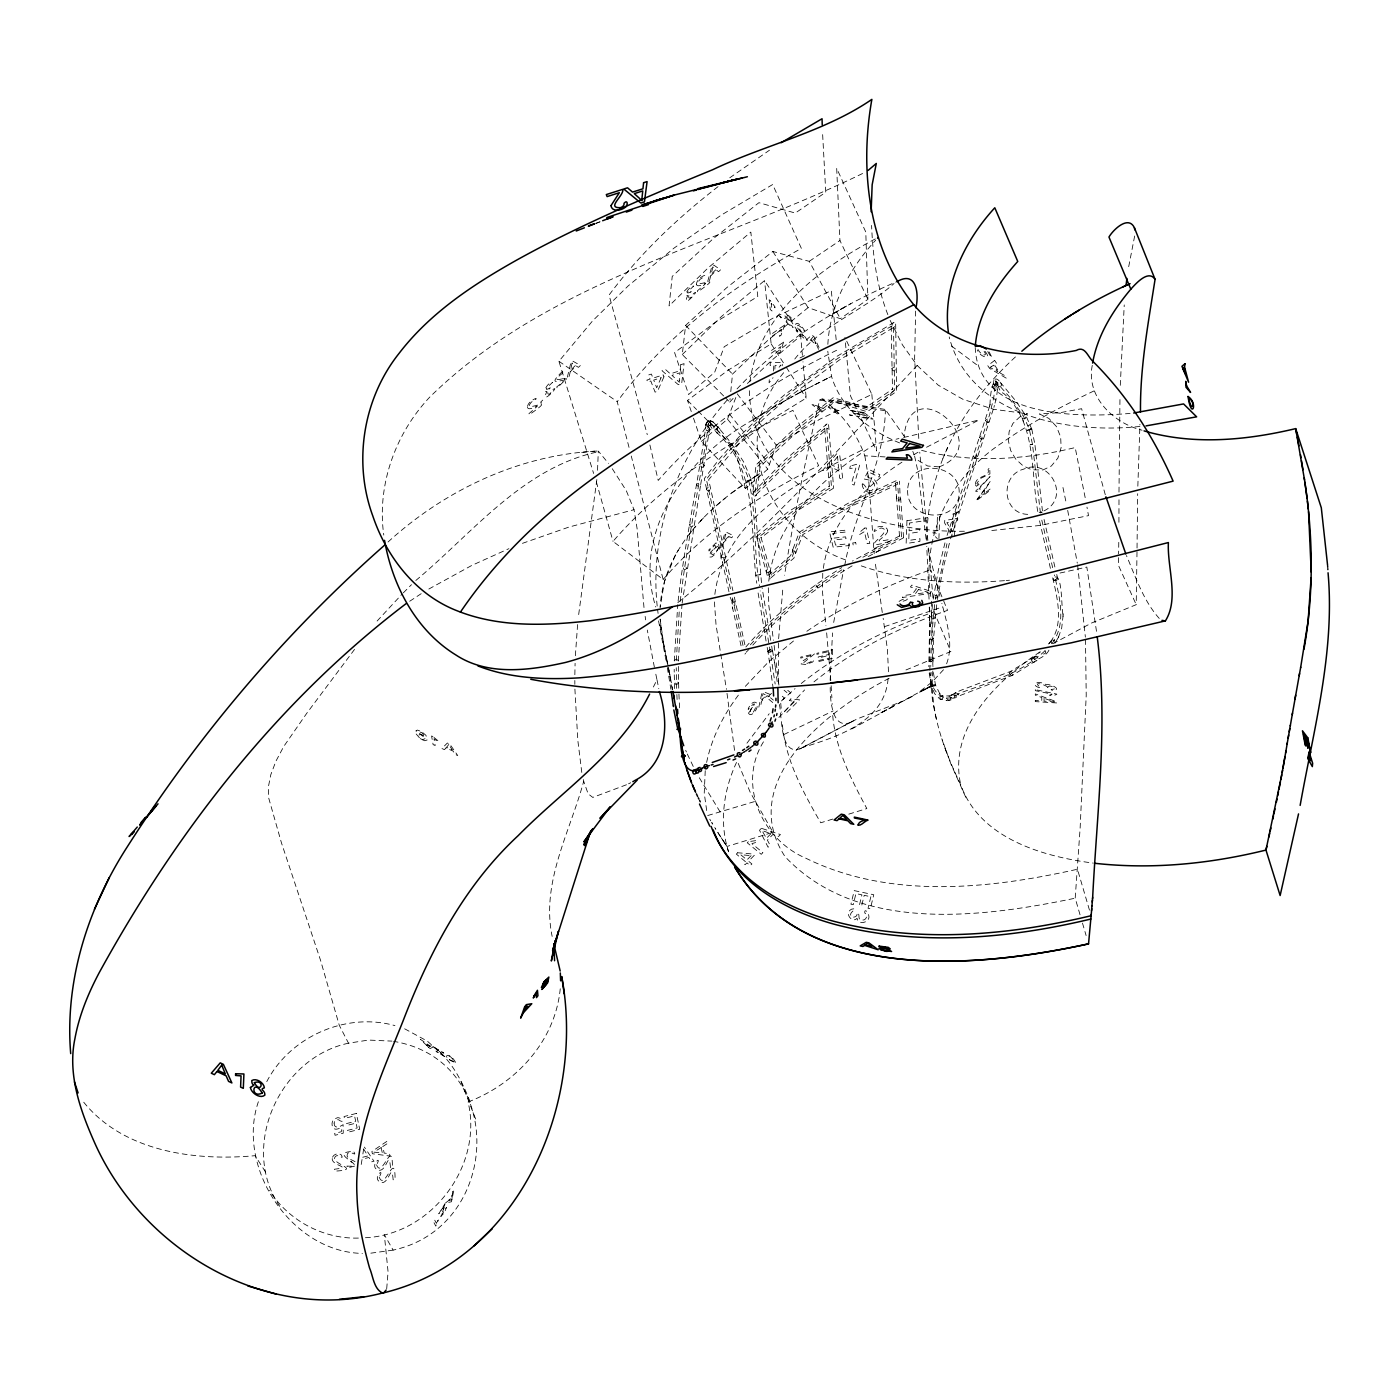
<?xml version="1.0" encoding="UTF-8"?>
<svg xmlns="http://www.w3.org/2000/svg" width="1399" height="1399" viewBox="0 0 1399 1399"><rect width="100%" height="100%" fill="white"/><g stroke="black" fill="none" stroke-linecap="round" stroke-linejoin="round"><path stroke-width="0.75" stroke-dasharray="5 3.75" d="M678.358 666.449L678.358 672.062M1118.99 499.775L1118.92 522.964M1118.99 492.081L1119.969 397.508M830.149 680.316L832.51 632.925M1058.501 637.227L1061.701 627.941L1063.048 615.962M1063.065 614.266C1061.141 610.856 1062.995 567.837 1052.975 578.609C1052.713 582.281 1059.026 580.672 1057.539 577.839M1063.048 616.347L1063.065 613.899M932.836 671.048C929.303 710.972 943.695 749.514 960.763 784.856C979.72 838.298 1042.447 856.52 1093.266 863.096M1137.002 551.836L1136.215 604.665L1091.43 623.08L1052.59 643.855M1137.037 548.023L1137.667 493.742M749.339 390.706C751.753 496.26 877.628 532.967 964.663 531.235M891.198 326.317L892.51 389.639L893.017 388.73L866.191 407.249L833.227 397.683L790.925 431.801L756.055 464.94L752.61 494.704M1118.78 542.34L1118.623 553.847M888.487 671.782L887.421 649.591L883.171 618.288M574.849 674.72L575.094 663.301M678.323 661.045L681.943 605.19M674.301 661.01L677.728 604.7M676.312 660.625L679.389 608.967M926.768 540.486C926.855 510.985 933.081 481.483 944.657 454.36M1118.553 557.659L1118.396 565.213L1136.215 604.665M895.675 324.061L896.637 391.353L867.205 411.761L834.626 401.723L793.688 435.072L760.042 466.671L757.174 491.976M975.225 347.512C977.918 418.651 1079.468 417.549 1130.095 413.439M1137.842 486.187L1139.94 424.352M778.474 643.015L778.526 684.863M1120.284 385.337L1124.236 304.947M714.417 601.937L716.043 624.951L726.448 689.357M768.313 587.772L768.803 605.47L773.472 640.287M938.904 538.563L939.761 515.759L937.452 516.109L936.788 533.893C930.073 528.56 933.623 535.467 937.347 538.632M954.52 536.062L955.097 521.39L957.633 521.005L957.72 518.452L955.185 518.837L955.395 513.398L953.104 513.748L952.894 519.186L944.727 520.428L944.622 522.981L952.649 536.359M773.262 688.99L767.929 651.392L770.709 649.503L772.405 651.549L768.418 652.301L772.475 651.427L771.461 644.607M778.631 638.713L782.985 586.793M575.374 655.729L577.665 623.552M597.53 470.291L598.317 451.09L608.478 463.384M827.858 344.329C829.904 305.139 849.368 268.573 875.704 240.173M1047.781 687.329C1048.778 685.125 1052.153 686.454 1053.797 687.259C1057.801 690.144 1047.379 688.693 1052.573 690.389C1063.188 689.847 1049.74 683.377 1046.295 684.741C1043.182 682.782 1038.705 681.593 1035.295 683.377C1032.969 687.224 1044.791 689.182 1039.405 686.612C1032.182 680.526 1047.519 685.51 1047.816 687.486M674.213 660.625L676.294 659.156L678.41 660.625M773.455 371.015L773.787 365.471L770.132 365.506L770.324 362.184L782.408 362.621L782.216 365.786M774.854 369.196L775.081 365.454L780.974 365.174L779.103 367.238M769.275 379.724L769.083 382.819L773.035 377.713M989.985 404.836C990.964 371.137 1003.188 374.058 994.304 405.85M904.663 436.855L885.322 409.487L885.375 410.781L819.674 400.062C805.772 457.735 793.845 516.476 784.559 575.251M767.981 651.689L769.782 649.591M992.8 386.649C998.064 398.785 997.942 376.139 992.608 389.114M915.628 311.103L914.631 358.057L918.863 440.388M1080.045 914.789L1075.201 898.193L1080.15 827.771L1086.219 695.251L1085.484 639.133M997.085 389.639L997.19 387.138M822.752 573.31L822.49 592.092L825.935 625.738M596.848 479.542L578.242 617.816M725.172 397.491L729.753 402.09L730.103 398.61M730.785 391.65L732.499 374.075L767.439 340.709L808.097 307.64L840.362 318.71L867.905 299.351L865.789 232.042L836.689 168.282L839.942 240.541L867.905 299.351M768.768 581.215C775.116 519.536 825.882 474.471 875.791 443.903L898.927 438.552M1031.745 429.336L1027.303 430.56L1031.78 429.143L1026.271 416.412L1016.181 401.443L998.921 380.65M888.085 678.777C884.64 722.216 836.847 736.871 802.082 747.678M1037.778 511.544C1030.556 470.763 1036.781 422.953 1003.87 393.591C996.98 390.933 999.411 382.784 994.969 380.685M723.633 395.952L682.275 354.542L685.597 325.39L726.553 287.827L772.86 251.488L809.252 261.333L840.362 318.71M680.229 601.325C687.014 541.675 700.269 482.795 708.576 423.512C712.091 420.714 709.555 428.881 710.64 423.705C710.622 421.571 707.422 420.767 706.408 422.69C698.118 482.76 684.671 542.34 677.92 602.759M749.916 381.752C758.992 314.006 819.534 268.241 875.966 238.564M682.135 603.249L700.584 485.156L698.853 483.162L696.3 484.316L697.996 486.467L700.567 485.313L710.15 425.471M1092.269 365.366C1085.956 396.686 1113.307 423.145 1142.074 430.21M560.247 988.761C555.211 1041.136 516.091 1083.683 468.07 1101.975C483.442 1166.224 431.172 1234.74 365.349 1237.73M714.854 594.365C724.63 517.578 801.435 480.189 863.725 449.219M705.236 770.709L704.239 793.111L706.985 812.767M932.521 604.385L929.356 638.171L928.779 666.589M934.619 604.578L931.454 638.294L930.842 666.186M936.718 604.77L933.535 638.416L932.941 666.519M1134.659 236.011L1128.276 268.853M833.682 622.45L843.597 569.865M823.346 568.344C829.52 522.439 864.652 486.135 902.11 462.09M933.238 599.087L938.414 569.988L944.972 542.864M935.336 599.297L946.948 543.721M937.435 599.506L942.611 570.565L950.061 540.574M455.584 1062.366C448.484 1049.355 439.601 1057.364 455.462 1062.523M999.271 381C992.556 373.358 991.734 390.461 997.592 383.256M929.198 673.076L931.489 686.209L935.476 685.038L931.472 686.052L934.567 693.589L939.813 699.045L946.091 700.462M361.222 1164.44L362.096 1159.194L368.899 1157.48L371.714 1161.782L374.005 1161.222L364.37 1147.093M997.539 383.483L997.872 382.224C989.775 385.757 1006.336 389.307 1000.075 382.487C997.784 385.04 990.247 386.019 994.619 380.773M762.577 696.003L762.962 693.572L766.32 695.32L761.843 699.832L762.542 696.195M706.635 762.438C711.794 737.133 724.122 713.752 739.721 693.362M761.721 693.712L758.8 707.264L760.794 705.253L761.581 701.249L767.089 695.688L769.275 696.667L771.129 694.796L763.609 691.806M756.562 536.551L788.354 511.719L829.397 486.135M705.516 425.436L705.743 424.439M989.6 406.392L990.072 404.451M950.551 538.79L994.024 407.004M993.92 407.406L994.392 405.448M989.705 405.99L946.983 535.712M844.681 565.668C853.897 513.188 884.116 464.503 885.375 410.869M857.097 914.264C857.272 917.552 850.295 918.706 850.557 914.159C851.606 910.801 858.741 907.811 851.606 909.158C843.649 913.18 852.446 923.655 857.027 918.304C857.36 922.92 864.022 923.847 866.75 920.752C872.959 917.499 863.97 905.818 864.792 913.005C868.604 914.771 866.156 920.734 862.256 920.07C856.608 920.594 860.84 912.882 857.22 913.704M258.378 1101.73C235.644 1167.763 291.657 1252.28 362.411 1253.399M708.978 420.662C699.657 427.727 715.239 425.016 710.15 425.593M746.069 652.319L748.832 649.573M949.921 533.141L989.478 415.118L993.675 398.068L995.773 381.507L1010.76 398.348L1023.526 416.377L1029.227 428.863L1032.479 444.357M386.701 1288.811L388.065 1271.813L384.323 1234.67L393.136 1250.111C501.402 1226.836 507.942 1060.477 393.609 1041.363M583.278 779.558L583.698 781.289C570.005 832.108 540.923 882.174 552.15 936.403M693.502 418.144L701.354 441.419L745.492 488.531L767.771 469.155L776.305 445.144L819.814 419.245L871.857 394.431L844.891 337.334M443.396 1207.652C445.791 1202.371 430.7 1226.94 445.022 1203.63M946.616 663.791C953.891 644.012 946.773 622.835 941.877 603.354M701.354 441.419L727.515 419.14L736.748 395.095M993.622 380.633L993.255 381.577M444.252 1207.092L440.807 1216.535L444.445 1212.653L446.473 1207.32L441.874 1214.664L443.885 1208.071M442.976 1208.771L445.092 1203.874M710.517 424.597L708.926 426.065M945.707 451.982C961.847 414.664 987.537 382.049 1017.615 354.961M942.821 458.645L947.525 447.732M436.96 1222.061L436.418 1223.373L434.582 1219.858L433.445 1221.624L435.806 1226.119L437.765 1220.33M437.852 1221.344L438.499 1219.945M736.521 762.438C723.58 789.998 719.051 822.385 728.512 851.729M833.507 488.216L795.279 511.964L760.969 537.758M903.509 537.793L865.229 558.149M753.257 492.413L784.717 460.184L826.984 423.932M756.509 494.319L792.201 459.029L827.841 428.286M899.574 535.904L852.463 561.051M763.452 741.837C736.958 784.524 761.948 839.662 805.964 858.269C889.886 899.54 989.32 889.03 1077.457 869.234L1090.521 913.704M1058.693 636.86L1054.706 643.592M653.385 686.996L656.988 679.792L655.257 671.503M675.28 555.403L664.455 581.477L660.118 607.428C663.388 549.475 708.838 506.333 754.761 476.762M768.278 575.286L790.627 555.63L792.848 549.405L792.184 553.007L795.559 553.444L802.729 534.645L849.84 506.98L896.829 484.579M771.006 577.77L793.88 558.149L795.804 552.203L794.002 550.734L792.026 551.538L799.371 532.127L847.934 503.36L898.141 479.805M935.406 685.335L933.675 686.332M929.583 686.996L933.325 684.828M266.772 1081.619C290.083 1036.624 346.06 1011.844 394.938 1025.624M1054.986 643.278C1056.647 640.06 1050.771 638.434 1050.177 642.158C1064.114 624.356 1057.452 598.3 1052.205 575.566M1051.174 640.794L1051.786 643.61M676.731 552.797L678.27 550.174M745.597 653.333L744.915 654.067M746.961 743.166L769.205 713.735M825.515 425.348L826.459 424.282M943.503 669.736L932.259 681.855L918.094 692.785L851.309 729.211M629.025 447.383L617.221 401.67C664.822 336.407 731.292 287.25 801.365 248.375L772.668 184.528L721.622 214.869L674.248 247.938L628.168 285.921L592.511 320.966L558.918 361.257L593.631 473.474M783.667 372.711C725.976 440.755 769.398 534.156 847.549 560.597M428.776 1047.449L430.07 1046.452L425.331 1043.706L428.741 1047.501M1052.048 643.418C1066.912 623.429 1059.41 596.988 1054.426 574.902M354.524 649.416L306.713 713.35L283.682 746.559L275.865 761.301L270.811 774.679L268.398 786.728L268.556 797.517L281.461 842.88L320.546 960.291L339.275 1025.31L348.508 1043.199L368.497 1040.069L391.947 1041.118M892.16 323.799L893.174 322.819M894.678 326.614L893.716 327.523M778.911 717.46L804.582 689.952M689.06 534.47L695.478 526.636M1049.093 643.47L1050.439 641.826L1047.029 645.673M745.335 686.349L768.733 661.675L794.195 640.41M727.148 400.079C676.364 457.735 647.422 536.429 658.09 613.427M663.161 579.501C705.306 530.169 760.951 494.284 818.642 465.675L792.901 410.344C726.029 442.976 662.024 484.736 613.024 541.378L663.161 579.501L631.264 456.039M377.1 621.034L402.038 594.138M745.842 646.968C773.227 615.49 806.541 589.661 841.778 567.574M819.674 400.062L822.105 398.96L885.27 409.452M756.474 494.739L754.97 496.313M750.336 644.869C777.337 614.686 809.846 589.818 844.122 568.431M794.789 359.018C821.003 325.163 863.2 310.998 894.066 283.49M752.802 645.079C781.971 612.832 817.313 586.723 854.492 564.427M729.753 402.09L733.741 397.718M890.149 320.406L902.407 344.836L917.184 365.489C840.117 447.208 765.69 532.494 677.623 602.794M737.046 388.905C781.062 341.933 836.934 307.535 895.692 282.091M700.147 521.407L705.148 516.196M682.275 354.542L721.517 316.471L764.553 280.569L800.648 335.708L802.396 355.311M747.416 383.483L771.776 360.312L800.648 335.708M782.845 699.587L784.419 698.014L781.307 695.46M403.314 592.844L411.481 584.695M771.514 693.344L767.037 697.821L776.008 705.236M707.037 422.008L706.145 424.369L707.632 426.013M415.835 580.463C472.18 533.439 522.754 467.773 597.985 451.825M770.377 578.609L769.817 578.976M781.481 700.951L795.052 688.623M690.914 291.831C681.453 296.536 694.673 285.396 693.677 286.026C689.217 285.991 683.219 296.081 687.696 295.539C680.526 311.837 702.315 286.235 693.327 293.825C688.728 302.534 686.647 296.081 691.193 291.552M549.912 388.083C540.276 392.997 553.13 381.892 552.657 382.364C548.181 381.525 541.903 392.839 546.939 391.458C539.052 407.808 561.611 383.291 552.657 389.744C548.391 398.47 545.418 392.629 550.192 387.785M1048.953 650.115C1045.053 658.999 1023.946 665.364 1040.209 652.004M1044.861 650.85C1021.235 673.619 988.638 682.38 958.7 693.537C944.203 706.25 928.184 689.69 931.227 672.534M716.113 505.843L725.189 498.131M388.048 541.99C445.512 489.58 520.201 454.413 598.475 451.003M745.492 488.531L734.16 447.348L768.593 421.309L806.174 398.068L802.974 361.764M899.05 601.465C904.716 597.058 912.935 598.72 901.725 601.587M691.281 411.568L687.539 400.446L728.145 370.158L771.164 343.892L764.553 280.569M813.973 681.855C853.46 649.801 899.854 627.277 947.578 610.331L942.734 598.755M801.225 683.499C840.694 651.829 886.564 628.938 934.025 611.835L933.658 606.676M718.037 186.644C677.448 218.087 639.745 253.761 609.055 295.067L647.282 434.687M1033.983 657.093L1037.096 656.393L1037.953 659.541L1012.404 675.385L957.266 696.597L954.695 695.46L955.15 693.03L960.274 690.529L1010.533 671.415L1034.316 656.848L1033.336 657.582M731.642 493.025L758.59 474.313M1036.047 661.115L1037.009 660.276M729.753 177.795L769.467 150.218M809.252 261.333L839.942 240.541M806.838 631.281C844.944 605.085 887.071 585.132 930.615 569.778L928.569 547.953M1040.069 651.829C996.927 680.579 947.84 727.917 960.763 784.856M409.697 601.255L421.676 593.368M955.482 692.785C938.851 701.966 967.863 697.751 955.674 692.697M755.233 476.447L760.549 473.089L758.835 474.156M753.134 419.787C688.238 455.899 631.421 530.169 655.781 606.974M752.977 419.892L754.131 419.158M754.009 419.228L754.97 418.616M754.848 418.703L755.967 418.004M755.827 418.091L758.975 416.133M931.367 686C920.559 691.456 936.893 682.887 929.303 687.171M758.398 416.482L761.266 414.716M760.986 414.891L764.169 412.95M428.846 589.031L472.04 565.301L508.886 548.688M763.871 413.125L770.604 409.085M913.687 454.815L919.475 451.37M928.446 687.399L929.968 686.647M801.172 748.238C779.733 757.821 782.111 715.676 779.365 704.466M1043.916 510.915C1071.022 498.061 1050.124 457.281 1023.666 469.137C999.83 475.223 1002.016 513.625 1027.723 514.36M770.01 409.435L772.073 408.211M928.814 687.241L930.09 686.577M771.479 408.56L780.415 403.349M774.451 406.812L776.235 405.762M904.961 700.322L857.01 718.999L799.703 749.042M778.019 404.731L782.828 401.968M844.716 307.098L832.125 314.338L850.609 303.775M781.027 402.999L786.483 399.904M926.523 447.278L978.88 420.05L901.043 438.062M862.868 557.239L901.551 536.849L897.493 482.2L844.926 507.277L800.98 533.491L792.166 556.977L769.642 576.51L758.783 537.059L793.548 510.635L831.496 487.097L826.687 426.817L788.581 459.484L754.883 493.34L757.943 466.042L793.32 432.553L834.486 399.432L866.768 409.47L894.678 390.199L893.436 325.18C822.227 364.002 754.603 413.387 706.39 479.42L730.943 591.165M785.259 400.586L788.914 398.54M928.289 687.661L926.715 688.186M788.302 398.89L798.812 393.119M791.379 397.176L793.216 396.162M927.957 687.853L926.348 688.395M927.24 688.291L928.953 686.961M927.45 688.133L920.035 692.05L924.214 689.917M796.94 394.133L795.069 395.148M924.214 689.55C925.858 688.798 919.965 691.578 924.232 689.69M797.552 393.801L800.053 392.454M876.124 552.098L881.597 549.16M900.834 702.123L898.141 703.575M924.931 689.112L926.051 688.885M799.424 392.787L802.554 391.108M874.253 548.67L879.779 545.715M889.152 678.288C829.047 709.136 735.717 780.922 785.014 856.59C857.587 933.763 981.591 917.692 1075.201 898.193M800.683 392.122L805.072 389.779M803.183 390.776L808.884 387.785M908.283 698.398L913.932 695.443L906.604 699.273M807.608 388.45L827.596 378.325M802.449 747.451L854.072 720.502M910.487 697.192L909.892 697.506M812.067 386.124L813.344 385.477M707.229 421.886L708.891 421.641M710.132 425.051L709.625 425.244M814.62 384.812L830.237 377.031M862.588 173.493C717.827 244.125 547.761 281.199 429.738 397.124C395.375 433.55 376.751 485.121 383.781 535.065M800.001 357.934L807.398 354.279M851.029 722.234C831.443 730.68 830.079 698.328 830.219 686M628.571 783.79L630.687 782.758M828.908 377.678L831.548 376.401L827.771 351.254M783.842 734.562L833.104 710.954M1094.105 390.881C1062.278 405.99 1030.923 422.428 1002.104 442.784C949.571 477.461 920.315 536.359 931.244 599.122M905.975 669.964L950.865 651.514L934.025 611.835M951.757 694.761C958.472 694.516 952.054 701.948 945.724 700.479M1040.751 512.454L1042.255 512.156M626.472 784.752L592.791 797.413L588.122 793.793L583.698 781.289M951.425 694.901C947.63 697.856 935.109 692.942 941.649 699.867L940.285 699.308L942.471 698.993L943.188 696.982L939.638 693.607L940.408 694.376M522.457 543.337L568.868 527.091L634.027 509.691L637.087 528.525L644.152 609.334M595.782 223.403L599.541 221.934M596.166 223.298L600.154 221.759M1039.16 512.401L1041.73 512.034M562.258 378.779L566.508 378.849L557.064 387.943L556.802 386.823C577.735 370.945 540.574 392.28 561.803 372.082C572.016 367.78 546.834 382.592 561.716 378.972M708.244 420.889L712.913 421.921M884.448 626.682L942.804 606.816M832.755 819.08L820.723 822.787C803.113 792.131 785.101 759.465 782.321 723.528M848.791 814.131L866.838 808.57C850.732 778.543 834.399 746.664 832.475 712.004M707.684 815.547L754.9 801.47M949.641 699.937C954.608 694.743 940.862 695.46 948.732 700.147M892.807 327.926L839.155 360.138L787.252 398.295L765.48 417.129L742.082 440.003L708.663 479.7L732.919 590.623M894.066 322.435L836.742 356.465L784.472 394.903L762.525 413.894L738.917 436.995L720.03 458.207L704.292 478.58L728.966 591.725M348.508 1043.199C279.468 1057.696 239.194 1146.918 279.73 1206.34M354.542 1166.119L347.372 1167.92L346.969 1166.066C371.382 1167.745 324.865 1152.304 353.615 1151.464C357.742 1158.022 349.96 1149.366 347.354 1153.93C345.57 1158.529 352.251 1159.788 355.049 1161.66M393.136 1250.111L369.284 1253.382M939.201 466.864C997.417 444.375 910.784 368.776 904.121 435.981M1060.005 573.048L1086.831 567.05L1096.868 633.799M1031.745 428.968L1034.84 444.008L1030.136 444.672L1034.84 444.008L1042.43 510.757M933.063 686.472L931.542 686.279M933.885 684.688L935.406 684.898M936.246 598.072C941.737 594.627 929.146 595.1 935.651 598.072M939.061 466.881L927.712 466.024L915.68 458.959M581.687 452.419L594.715 451.178M1139.94 426.45C1069.326 433.882 969.682 416.972 949.187 336.932M1006.161 580.533L1009.518 580.218M1004.499 580.655C955.325 584.38 904.663 581.652 857.954 564.706M770.202 649.521L772.563 650.745M991.804 530.501L1040.104 525.429L1088.509 515.636L1086.971 507.137M894.136 705.656L879.796 713.385L894.363 705.918M358.389 1238.08C323.012 1239.094 288.211 1220.383 269.412 1190.427M822.105 398.96C841.341 412.53 856.888 433.41 864.827 455.794L885.899 456.966M995.336 383.641L995.109 383.431M710.22 420.627L712.021 421.291M921.591 450.356C971.833 463.454 1025.152 459.781 1075.184 447.558L1085.694 500.247M709.101 421.711L710.22 422.533M899.644 442.923C869.688 430.84 840.956 408.525 831.548 376.401M404.661 1028.807L427.325 1041.118L443.168 1055.301L435.963 1050.999L437.205 1052.363L444.917 1056.507L439.199 1051.209M943.083 695.968L941.964 695.495M350.852 1161.677L351.883 1162.184M433.987 1047.169C457.718 1061.614 429.983 1044.388 438.517 1050.684M558.918 361.257L617.221 401.67M951.477 346.008L977.499 365.384M713.14 422.078L718.229 427.22C710.762 420.854 716.743 436.873 710.36 425.751M712.546 421.641L713.507 422.376M787.759 690.354L790.662 692.75L789.071 694.324L784.087 690.232M770.482 697.769L773.35 700.13M789.648 320.388C788.441 319.899 784.594 314.95 787.759 316.052C790.138 316.873 793.146 323.764 792.743 320.493C790.575 314.583 780.957 311.855 786.518 318.203C777.757 316.734 798.584 332.997 791.764 325.74C786.011 323.886 784.507 317.188 789.945 320.616M1159.246 618.428C1143.333 600.626 1135.691 577.175 1126.44 555.543M687.539 400.446L696.562 409.54M698.066 411.044L734.16 447.348M685.597 325.39L732.499 374.075M987.746 351.551C990.562 356.78 994.689 362.131 988.953 351.691M761.476 582.666L754.498 498.831L750.756 478.301L743.481 461.6L731.117 443.063L717.407 426.293L717.442 429.51L714.224 429.668L717.704 433.673L715.291 430.875M718.491 427.499L719.943 429.161M1045.07 650.587C1047.746 653.281 1042.22 655.921 1041.521 652.266M939.901 693.869L935.459 684.968L933.203 671.258M917.184 365.489L938.257 385.18L962.914 399.292L993.57 409.277L1027.513 413.807L1019.819 416.919L1012.946 423.39L1009.116 431.731L1008.329 440.58L1010.69 450.583L1015.587 458.907L1022.966 465.762L1031.588 469.749L1042.692 470.081L1051.349 466.007L1057.836 458.19L1061.124 447.663L1060.669 437.013L1056.472 426.573L1048.865 418.406L1039.405 413.982L1061.089 412.513L1081.619 408.718L1105.315 494.844M716.778 432.588C759.36 471.376 749.497 531.218 756.772 583.226M727.515 419.14L767.771 469.155M729.404 413.999L769.433 464.433M985.193 351.464C992.975 361.239 978.81 356.448 977.411 349.872M800.613 331.913C799.546 330.024 792.708 323.221 797.308 323.309C802.152 324.603 807.853 336.215 801.942 327.961C785.346 314.163 824.798 359.018 796.293 330.986L796.171 329.849L803.463 335.865L800.997 332.42M737.238 393.836L776.305 445.144M984.109 351.411C988.918 358.022 979.23 353.912 978.408 349.715M434.075 1047.309C452.034 1060.687 463.086 1083.036 470.833 1103.811M612.272 468.717L626.262 490.612L634.027 509.691M722.933 840.344L726.99 846.465L728.547 851.764M725.819 844.699L726.99 846.465L772.947 832.283L750.214 792.289L737.972 762.752M725.224 843.824L719.576 835.186M720.118 811.91L698.538 776.48M721.237 837.756L722.356 839.487M771.164 343.892L785.171 365.559M786.343 367.36L806.174 398.068M720.677 836.899L716.865 830.919L719.016 834.329M265.548 1171.995L255.073 1155.679C194.094 1161.327 121.416 1151.464 81.841 1099.824M772.86 251.488L808.097 307.64M715.291 828.383L715.816 829.222L714.784 827.543M712.738 824.186L711.741 822.525L712.231 823.346M709.783 819.219L710.762 820.863M1022.127 418.703C1031.832 419.245 1018.699 412.058 1023.561 421.396M710.342 422.725C725.539 437.747 739.144 455.409 747.293 475.363C757.331 511.142 752.994 549.212 759.465 585.674M693.239 766.442L687.066 753.519M965.782 797.308L950.988 764.204L941.807 738.724M819.01 347.494L814.043 336.739L811.892 334.973L806.716 339.59L808.954 341.443L810.423 339.957L816.666 345.098L818.572 349.365M475.66 1119.025L461.005 1081.637M685.702 750.371L686.384 751.928M912.795 451.405L914.037 454.465M941.929 596.813L930.615 569.778L933.063 598.859M887.858 314.653C876.718 286.27 872.819 255.702 871.594 225.414M730.191 597.251C739.861 621.593 731.362 581.704 732.604 608.145M945.129 748.308L947.438 754.953M914.614 456.074L918.286 473.264M828.575 424.614L833.612 487.691M824.78 429.021L829.362 486.502M596.341 481.886L613.024 541.378M1057.731 578.661L1056.735 574.482M1082.476 923.095L1086.114 935.546M771.356 575.111L770.237 571.002M864.827 455.794L868.534 477.933L874.2 553.759M939.883 596.201L927.782 548.006M756.597 536.919L767.771 577.297M760.986 537.199L770.324 571.352M1052.643 567.679L1041.241 517.7M1050.422 568.361L1038.915 518.05M1054.881 566.98L1043.567 517.333M649.905 444.987L658.212 480.434C706.985 424.089 770.674 382.557 837.197 350.012L836.952 347.494M936.263 718.876L932.573 701.406L929.968 672.342M721.324 557.047C733.268 560.842 715.519 546.834 722.601 562.73M742.991 645.446L732.149 596.708M741.05 645.796L731.38 602.707M744.88 644.729L734.125 596.149M734.545 750.354L726.711 691.141M1062.96 487.499L1066.37 503.78M656.988 679.792L658.807 688.675M660.118 619.058L663.563 643.173M654.382 667.236L647.3 630.057M663.248 641.704L664.508 647.824M664.263 646.67L666.536 657.967M1067.699 510.408L1077.3 563.132M666.326 656.865L667.41 662.339M667.201 661.255L668.04 665.539M658.562 620.876L666.361 662.269M668.46 667.655L669.072 670.786M668.862 669.754L670.051 675.909M669.666 673.881L670.821 679.897M670.436 677.903L672.622 689.515L672.272 687.626M672.377 689.742L659.314 621.751M662.584 638.416L660.171 619.495M768.751 642.806L760.164 590.92M766.057 641.057L757.803 591.112M581.792 772.44L577.839 740.491L574.902 689.112M770.692 640.357L762.14 587.912M769.52 647.02L775.151 684.024M767.194 647.387L767.946 651.479M772.528 650.605L774.591 662.706M926.103 539.175L918.356 473.754M667.306 667.585L670.89 689.27M1040.401 512.996L1032.549 444.847M775.431 668.005L777.477 683.936M774.556 662.392L775.483 668.32M882.279 612.517L874.987 560.929M1077.58 564.951L1085.379 637.122M645.149 616.399L645.673 619.879M774.137 645.394L779.051 686.314M930.3 682.992L931.209 690.372M836.182 339.747L831.303 290.607L773.472 317.853L724.227 346.725L714.662 372.291L688.623 394.483L674.598 352.6L714.994 322.557L757.786 296.483L750.826 232.094L708.051 267.943L669.072 305.909L672.237 276.39L712.93 238.932L758.94 202.68L795.279 213.068L825.76 192.24L822.455 130.981M826.652 632.855L830.796 680.648M927.852 540.434L919.755 452.209M845.416 342.825L850.435 395.76L876.596 451.003L871.857 394.431M780.747 703.242L781.516 712.213M899.522 536.289L896.497 496.96L897.301 500.195L900.291 499.845L899.47 481.204M903.562 537.426L900.659 498.481L898.508 496.995L896.619 498.796L896.164 492.273M895.5 483.18L895.71 485.995M895.692 485.663L896.182 492.605M831.146 685.79L831.863 697.786M679.547 707.842L678.917 693.712M832.178 704.397L832.143 703.505M677.081 699.483L676.854 693.887M931.332 601.29L932.853 665.259M929.041 599.104L926.768 546.362M929.286 607.044L929.863 626.839L929.321 607.218M676.661 688.395L676.259 667.743M674.598 688.57L674.213 671.835M678.725 688.203L678.358 671.8M929.915 670.436L929.636 619.058M674.196 669.299L674.213 672.097M574.832 680.491L574.849 684.338M832.388 649.678L832.37 658.317L817.436 661.814L817.436 660.8L829.642 657.95L829.642 655.309L818.188 657.985L818.17 656.97L829.642 654.295L829.642 651.339L816.894 654.312L816.894 653.298L832.388 649.678M1035.295 700.462L1035.295 701.616L1056.647 702.945L1056.665 701.773L1035.312 693.921L1035.312 695.163L1041.765 697.489L1041.765 700.916L1035.295 700.462M1035.312 689.637L1035.312 690.651L1052.083 694.166C1044.861 696.072 1055.231 696.055 1056.857 694.131L1035.312 689.637M453.871 1061.176C445.127 1060.477 447.855 1050.299 453.871 1061.264M527.458 407.301C529.032 413.352 547.761 397.246 528.944 413.649L529.224 414.751C561.226 392.315 519.396 415.538 531.637 401.898C543.984 395.06 527.633 399.607 527.475 407.144M907.654 490.402C906.325 521.18 959.014 524.538 959.189 492.518C959.836 462.684 908.021 458.557 907.654 490.402M706.355 489.16C710.64 495.963 711.496 482.445 706.355 489.16M814.463 653.91L803.481 662.811L807.608 663.266L814.026 660.153L812.627 662.059L805.929 664.49L801.12 663.983L802.117 661.43L810.93 655.711L800.735 658.09L800.718 657.058L814.463 653.91M425.016 738.655C417.899 742.886 415.975 727.428 425.016 738.655M679.267 380.266L679.372 382.312L671.992 375.352L680.001 372.799L679.267 380.266M1044.074 698.311L1044.056 701.091L1054.409 701.913L1044.074 698.311M696.44 284.329C697.804 290.24 715.938 274.851 697.384 290.852L697.576 292.006C728.547 270.427 689.812 291.796 700.06 279.345C712.86 271.633 696.719 276.495 696.44 284.329M451.86 1199.677L449.166 1200.517L452.279 1195.69L451.86 1199.573M887.718 530.763C886.704 537.811 867.782 544.036 889.747 539.419L890.149 541.238C851.904 552.937 896.532 530.955 881.387 528.018C878.03 528.088 870.423 535.904 876.089 527.668C879.691 525.587 886.966 525.587 887.718 530.763M1031.43 659.891C1035.312 667.865 1036.991 653.788 1031.43 659.891M766.075 570.844C769.765 577.315 771.269 564.776 766.11 570.652M332.245 1158.564C331.441 1166.049 353.492 1166.888 334.344 1169.249L334.728 1171.12C365.052 1169.651 326.002 1163.199 336.372 1155.801C339.38 1154.63 344.119 1160.453 341.339 1154.927C338.331 1152.374 332.472 1154.455 332.245 1158.564M334.099 1123.24C334.064 1129.623 340.587 1126.475 343.105 1124.656L343.245 1133.207L335.06 1135.271L334.676 1133.4L341.234 1131.756C344.171 1123.205 335.882 1132.945 333.067 1127.367C330.706 1124.289 332.35 1119.148 336.197 1118.256C340.009 1115.475 345.466 1123.642 340.009 1120.739C338.156 1118.361 334.134 1120.232 334.116 1123.047M977.271 456.284C972.462 461.408 972.69 450.023 977.271 456.284M862.239 484.037C861.749 490.717 872.102 496.418 876.316 490.175C878.17 487.254 877.54 483.285 875.232 480.784C872.924 475.992 862.921 480.434 870.51 472.949L879.149 477.076L879.831 474.698L869.059 469.557L864.022 478.983C867.835 479.857 876.386 480.487 874.148 487.482C869.129 497.17 864.477 482.113 862.239 484.037M718.859 547.586L714.872 554.424L711.724 556.942L709.45 557.082L710.552 552.238L715.991 546.904L714.802 545.26L708.996 550.979L708.821 549.929L716.043 542.812L718.229 546.03C707.807 551.731 711.077 561.279 718.859 547.586M755.53 707.719C750.109 721.377 747.8 704.257 755.53 707.789M748.5 713.158C751.298 718.824 760.706 706.25 755.985 702.49C750.633 699.78 745.44 714.906 749.794 707.264C759.395 698.503 751.385 708.926 748.5 713.158M979.457 437.1C983.287 443.833 985.001 432.291 979.457 437.1M376.558 1164.825C381.962 1179.864 392.472 1136.862 392.42 1167.098L390.496 1167.57C388.8 1148.229 386.789 1172.729 378.307 1170.089C368.182 1166.783 383.134 1153.406 376.558 1164.825M379.199 1177.066C384.62 1192.14 395.148 1149.016 395.078 1179.34L393.154 1179.829C391.458 1160.033 389.149 1186.3 380.318 1182.12C371.469 1177.993 385.634 1166.101 379.199 1177.066M751.246 480.032L746.944 481.553L751.246 480.032M1009.448 673.059C1013.033 680.981 1014.66 666.676 1009.448 673.059M906.954 520.708L906.15 543.529L919.895 541.413L919.982 538.72L908.773 540.451L909.018 533.474L919.528 531.865L919.615 529.189L909.105 530.798L909.385 523.034L921.049 521.267L921.154 518.574L906.954 520.708M924.984 517.997L924.861 521.18L927.52 520.778L927.624 517.595L924.984 517.997M952.789 521.74L952.387 531.952L946.896 522.631L952.789 521.74M975.365 484.841L976.362 486.275L979.632 484.019L979.79 482.655L977.551 484.334L976.852 483.442L980.314 478.563L989.932 473.894L989.758 467.686L988.061 469.399C990.807 477.776 975.138 474.838 975.365 484.841M1027.216 430.227L1031.273 428.601L1027.251 430.088M678.567 682.904C674.003 688.395 674.003 677.623 678.567 682.904M985.526 420.347C989.32 427.429 991.244 414.943 985.526 420.347M686.822 568.274C682.03 573.153 682.345 562.695 686.822 568.274M416.185 734.003L420.574 739.109L424.841 740.736L427.097 740.001L425.978 735.367L421.519 731.572L417.357 730.068L415.818 730.96L421.798 732.569L425.016 736.941L419.7 733.566L416.185 734.003M783.65 342.09L780.012 352.391L778.509 353.422L780.694 346.725L770.849 353.475L771.006 350.782L783.65 342.09M784.664 324.97L781.009 335.27L779.523 336.302L781.709 329.604L771.863 336.425L772.038 333.749L784.664 324.97M760.514 574.639L755.827 575.216L760.514 574.639M689.462 524.905C693.1 531.008 695.163 520.358 689.497 524.765M891.793 368.829C895.657 375.736 897.284 362.708 891.793 368.829M704.466 465.692C699.325 471.76 700.025 458.942 704.466 465.692M363.618 1149.016L362.411 1157.34L367.92 1155.941L363.618 1149.016M709.555 428.654C704.431 435.928 704.921 420.942 709.555 428.654M1053.132 579.116C1056.175 583.086 1059.043 573.87 1053.132 579.116M680.753 364.702L680.176 370.683L670.313 373.83L665.557 369.546L661.989 370.683L678.305 384.673L681.68 383.606L684.059 363.635L680.753 364.702M452.716 1191.686L452.384 1194.641L448.554 1200.622L445.389 1203.053L451.44 1201.776L453.993 1189.675L452.716 1191.686M935.231 617.641C930.352 622.59 931.087 611.958 935.231 617.641M958.63 511.947C953.419 516.091 954.66 505.966 958.63 511.947M933.535 638.416C928.534 643.12 929.461 633.135 933.535 638.416M572.069 363.075L570.6 370.14L575.444 365.471L572.121 363.163M746.664 480.976L750.826 479.542L746.716 480.836M932.801 660.625C927.957 664.612 928.569 656.516 932.801 660.625M712.895 267.017L711.147 274.221L715.903 269.622L712.948 267.104M725.731 534.208L723.895 541.063L728.809 536.219L725.784 534.278M570.25 371.732L569.236 376.226L567.085 378.29L570.775 363.093L572.803 361.134L580.445 365.436L578.434 367.36L576.231 365.978L570.25 371.732M870.843 896.742L868.045 908.283L870.353 908.773L873.745 894.748L854.247 890.621L850.942 904.191L853.233 904.681L855.943 893.576L861.924 894.853L859.388 905.258L861.679 905.73L864.197 895.325L870.843 896.742M710.727 275.848L709.538 280.447L707.422 282.493L711.689 266.982L713.7 265.041L720.555 269.797L718.579 271.703L716.603 270.182L710.727 275.848M850.4 466.024L849.718 468.438L855.856 467.966L851.431 483.827L854.072 485.086L859.773 464.713L858.077 463.908L850.4 466.024M723.475 542.62L722.234 546.974L720.048 549.125L724.49 534.331L726.553 532.285L733.548 535.8L731.537 537.793L729.509 536.639L723.475 542.62M661.097 377.713L656.691 387.785L653.718 380.073L661.097 377.713M663.948 376.803L657.46 391.335L655.082 392.105L650.815 381L647.615 382.014L646.88 380.091L650.063 379.077L648.506 374.984L651.392 374.075L652.966 378.15L663.213 374.88L663.948 376.803M864.582 528.105L859.318 532.634L859.738 534.453L864.425 531.62L867.188 543.651L869.776 543.372L866.261 527.93L864.582 528.105M448.799 744.478L446.526 747.328L452.279 749.881L448.852 744.6M837.546 456.616L831.303 464.765L838.596 468.263L837.546 456.616M813.116 336.914L810.93 339.432L815.984 343.594L813.116 336.914M756.282 494.721L755.565 495.736L756.439 494.774M931.472 591.567L930.038 593.473L902.32 597.53L903.859 595.519L912.165 594.383L916.397 588.822L910.382 586.95L911.816 585.097L931.472 591.567M918.548 589.486L915.121 593.998L928.306 592.337L918.548 589.486M990.142 481.518L975.977 501.017L990.37 490.157L990.335 488.863L985.998 492.203L985.875 488.356L990.142 481.518M984.336 490.28L977.464 498.883L984.441 493.41L984.336 490.28M829.887 466.567L825.847 471.568L822.839 470.116L836.654 453.783L839.732 455.252L842.915 479.735L839.68 478.196L838.875 470.868L829.887 466.567M445.984 747.94L444.445 749.654L441.892 748.517L447.365 743.026L449.796 744.093L457.77 755.582L455.392 754.516L453.084 751.106L445.984 747.94M737.658 852.76L736.329 854.107L745.352 861.574L743.568 863.41L745.142 864.704L746.926 862.868L750.266 865.631L751.893 863.952L748.552 861.207L754.288 855.296L752.714 854.002L737.658 852.76M748.29 841.708L747.241 842.775L761.248 854.317L762.875 852.638L751.945 843.649L757.244 842.023L755.6 840.659L748.29 841.708M761.406 828.313L759.517 830.237L768.086 847.252L770.08 845.206L767.386 840.152L772.895 834.469L778.578 836.445L780.432 834.538L761.406 828.313M770.884 833.752L766.425 838.351L761.965 830.446L770.884 833.752M751.123 855.646L746.979 859.895L740.701 854.719L751.123 855.646M990.002 476.692L975.575 491.206C976.887 492.658 983.567 487.954 978.88 489.108L990.002 476.692M790.855 698.958L789.263 700.567L794.719 701.424L784.174 711.969L785.906 713.385L799.441 699.85L790.855 698.958M542.742 400.114L540.731 402.038L541.063 403.367L543.074 401.426L542.742 400.114M994.654 360.4L987.764 365.664L989.565 368.392L1006.353 378.22L1004.587 375.527L999.603 372.694L994.374 364.719L996.525 363.268L994.654 360.4M919.423 692.173L922.396 690.546L919.475 692.138M386.823 1141.392L371.889 1151.499L372.361 1153.738L390.024 1156.064L389.499 1153.703L384.183 1153.108L382.766 1146.55L387.313 1143.595L386.823 1141.392M381.14 1147.6L373.813 1152.146L382.294 1152.916L381.14 1147.6M431.312 1045.63L430.385 1046.225L420.33 1039.282L430.018 1048.638L433.428 1046.837L431.312 1045.63M991.576 366.521L989.967 367.36L997.837 371.697L993.587 365.226L991.576 366.521M356.325 1113.447L344.067 1116.542L344.451 1118.413L354.542 1115.86L355.713 1121.246L346.602 1123.537L347.004 1125.408L356.098 1123.1L357.147 1127.961L347.424 1130.409L347.826 1132.281L359.718 1129.273L356.325 1113.447M844.874 530.256L829.537 531.882L833.174 547.219L848.948 545.558L848.528 543.756L835.535 545.12L834.311 539.909L846.028 538.667L845.608 536.866L833.874 538.108L832.772 533.404L845.293 532.075L844.874 530.256M855.681 542.655L852.725 542.969L853.215 545.12L856.188 544.806L855.681 542.655M813.658 404.853L812.015 404.608L821.143 411.341L823.714 411.743L816.579 406.479L823.014 408.246L821.93 407.441L813.658 404.853M829.747 407.301L828.103 407.057L837.319 413.789L839.855 414.174L832.667 408.91L839.103 410.676L838.018 409.872L829.747 407.301M863.778 412.478L848.913 410.222L862.151 412.845L865.002 414.908L853.6 413.177L866.086 415.695L869.251 417.986L856.59 416.063L857.692 416.867L873.081 419.193L863.778 412.478M852.218 415.293L849.333 414.856L853.512 416.237L852.218 415.293M432.921 736.573L431.574 735.979L433.113 744.618L435.194 745.545L434.005 738.812L438.394 741.942L438.219 740.928L432.921 736.573M770.307 300.68L769.135 299.718L770.254 309.511L772.056 311.015L771.199 303.391L775.011 307.832L774.871 306.678L770.394 300.82M781.656 317.695L779.593 315.982L781.796 319.042L781.656 317.695M815.809 584.939L818.03 588.07L815.862 584.992"/><path stroke-width="1.5" d="M775.92 700.602L775.938 698.276M1311.213 572.034L1308.555 511.649M778.141 702.735L777.879 688.745M1311.108 577.787L1308.117 621.156L1300.615 667.708M1140.5 412.058C1139.975 367.325 1148.282 322.942 1155.067 279.345L1134.414 227.775C1128.416 214.956 1113.202 229.733 1108.952 237.043L1130.812 289.191C1112.887 310.526 1097.428 335.253 1092.602 363.093M975.278 346.305C977.779 313.848 996.473 285.099 1017.755 261.473L994.794 207.769C964.121 241.275 941.982 287.075 948.539 333.347M554.144 944.465L553.392 954.817L555.176 940.723L551.328 960.991L558.463 931.314L552.588 950.516L590.221 832.3L584.957 845.765L591.165 830.551L583.785 844.944L592.809 828.715L583.873 841.918L610.156 806.873L599.961 818.363L637.192 780.117M1092.654 897.459C1097.061 810.738 1108.253 723.615 1097.236 636.982M1092.532 898.84L1092.654 897.249M775.553 707.142L775.728 705.026M1092.374 900.851L1092.567 898.455M1092.269 902.058L1092.427 900.222M1092.304 901.621L1091.954 905.887M1091.657 909.42L1091.972 905.713M1091.552 910.662L1091.727 908.755M1091.605 910.207L1091.22 914.596M1091.237 914.439L1088.544 943.853C975.383 968.51 804.617 983.864 734.597 866.855C804.53 983.829 975.086 968.703 1088.544 943.853M915.908 307.797C919.038 294.647 916.975 269.657 896.811 281.776M1126.108 284.959L1126.912 278.436M773.07 708.803L772.475 712.738M775.063 711.182L775.343 709.188M1284.981 756.614L1280.872 779.488M1285.908 751.193L1282.988 768.086M1285.611 752.942L1287.325 742.904M1303.955 649.258C1313.888 594.155 1313.136 537.443 1304.882 482.165M1287.115 744.058L1289.791 728.582M1288.147 738.112L1288.671 735.017M1289.231 731.799L1290.385 725.242M1290.28 725.836L1292.519 713.035M1294.967 699.308L1295.684 695.233M1292.239 714.679L1299.566 673.531M1299.181 675.682L1300.703 667.218M1300.143 805.404C1313.871 728.494 1335.048 651.619 1328.053 572.786M1282.184 772.545L1282.586 770.307M1281.746 774.836L1265.973 850.067L1280.137 895.535L1298.534 813.903M1280.417 781.866L1278.983 789.211M1278.494 791.712L1277.654 795.839M1276.343 802.274L1277.007 799.021M776.585 715.431L776.97 713.542M1274.961 808.884L1273.894 813.973M1272.793 819.149L1273.527 815.687M1270.1 831.548L1270.887 827.963M976.257 346.322L980.087 345.64L986.435 349.068M1268.893 837.022L1269.697 833.367M1266.829 846.308L1265.973 850.067C1210.327 863.795 1152.286 869.653 1095.172 863.323M773.892 716.813L774.346 714.994M132.363 833.787L133.989 831.88M775.623 719.051L774.941 721.184M771.269 717.774L770.115 721.097M910.347 602.444C909.49 605.242 902.285 607.568 900.012 604.001M384.9 544.911C285.186 632.785 198.693 734.737 127.292 846.797C87.962 907.724 64.599 980.629 70.702 1053.604M707.859 767.404C704.606 772.493 701.738 762.49 707.142 765.008M772.231 721.936L770.429 725.836M94.433 909.28L109.262 877.593M696.317 772.808C692.365 777.512 691.036 767.037 696.02 770.534M137.259 827.036L129.11 836.532L132.24 833.647M649.608 694.061C620.037 753.152 563.255 789.77 518.207 835.605C463.786 886.127 429.406 952.544 403.052 1020.955C380.755 1076.968 353.65 1134.187 357.007 1196.04C357.742 1220.505 363.023 1244.55 369.563 1268.036C373.131 1276.185 373.708 1288.951 382.627 1293.061C518.522 1260.796 585.796 1105.525 561.716 976.519L564.252 993.92M534.033 995.983L537.443 990.282L537.95 995.721L536.499 997.609L536.097 993.377L533.893 996.21M534.645 995.808L533.246 997.977L534.54 995.966M546.344 984.231L547.848 980.349L541.396 987.449L544.176 981.608L548.863 977.062L547.743 982.71L541.868 989.443L546.152 984.529M769.188 727.935L767.824 729.928M386.141 1290.018L383.851 1292.659C266.562 1324.223 142.138 1250.076 94.502 1142.458C80.163 1110.141 67.414 1074.24 74.951 1038.495C79.166 1015.342 88.242 993.36 99.224 972.655C176.694 831.566 277.509 701.214 406.27 603.511M460.428 612.097C567.12 455.147 751.753 387.383 913.809 304.755C941.807 338.261 986.575 352.67 1029.034 354.209C1044.861 354.751 1060.757 353.615 1076.268 350.45C1084.662 345.64 1087.373 355.661 1092.269 360.75C1126.929 395.078 1153.458 436.471 1173.114 481.134L1032.479 516.983C885.042 550.751 740.473 599.996 590.221 620.736C546.082 625.72 499.478 627.661 457.421 610.908C415.975 594.942 386.684 557.222 372.799 515.951C352.933 461.897 363.163 398.435 399.1 353.335C430.035 312.956 473.264 284.452 517.123 259.847C579.938 225.012 646.216 196.979 712.616 169.751C764.623 144.936 824.308 132.066 871.857 99.381C859.598 168.754 867.852 248.235 913.809 304.755M154.012 807.38L152.946 808.867M912.603 602.794C909.857 609.632 926.173 603.091 917.657 601.15M152.841 809.007L150.9 811.63L155.167 806.646L154.345 807.258M767.369 730.558L766.407 731.782M765.918 732.394L763.959 734.72M763.487 735.279L757.803 741.365M1130.812 289.191C1135.848 283.665 1148.439 269.22 1155.067 279.345M877.558 238.215L877.838 237.585M131.051 834.276L133.849 831.74M757.331 741.837L753.939 744.898M473.999 1245.932L492.238 1228.777M1021.83 351.219C1054.251 323.414 1091.133 301.03 1130.077 283.647M751.962 746.541L752.959 745.719M680.648 729.613L676.889 729.316L680.561 728.302M749.916 748.098L750.948 747.328M672.622 606.606C640.357 630.879 604.858 652.056 565.546 662.444C529.924 670.453 488.076 676.189 455.969 655.029C415.958 630.477 392.42 585.639 384.55 540.346M158.017 803.83L146.265 817.558L156.251 805.876M746.734 747.661L748.797 746.174M748.972 751.473L751.053 750.004M747.853 749.567L748.885 748.832M699.028 769.922L701.756 768.313M698.731 770.132C676.591 777.687 681.925 730.278 678.095 718.282M745.737 750.983L746.804 750.284M868.062 170.451L876.299 163.456L872.154 184.773L871.14 211.756M742.502 750.406L744.635 749.077M781.167 142.733L822.052 118.74L822.227 124.791M1064.936 318.972L1071.092 315.142M1073.138 313.831L1079.084 310.158M743.603 752.312L744.67 751.648M634.831 780.502C667.76 763.854 669.212 722.951 659.384 691.526M741.435 753.554L742.519 752.942M632.838 781.621L633.834 781.062M739.232 754.743L740.333 754.166M734.51 757.034L736.853 755.932M1122.61 287.022L1127.716 284.731M702.141 768.138L704.571 767.142M735.699 758.87L733.024 760.042M918.706 606.466L922.745 603.126L921.801 600.363M733.915 754.9L712.266 762.472M918.496 606.554L912.393 607.393L909.735 605.312L901.638 607.446L897.249 604.735M602.654 220.727L612.745 216.793M576.231 230.992L584.38 227.827M588.437 226.253L594.558 223.875M727.62 759.832L729.893 758.957M606.746 217.544L674.388 195.038L747.363 176.746M530.763 679.284C602.794 692.715 676.556 694.883 749.532 689.952L734.51 690.756L822.262 684.216L884.483 676.486L945.339 667.061L1071.337 642.806L1165.402 620.876C1179.374 598.807 1167.046 567.242 1168.392 542.55L932.748 602.532C815.46 630.005 699.413 667.988 578.731 677.868C544.893 679.844 509.831 678.41 477.916 665.924M588.454 225.886L594.627 223.613M606.816 219.136L612.919 216.915M705.009 766.984L709.345 765.568M626.28 212.106L631.911 210.147M726.168 762.647L713.595 766.53M642.788 206.457L648.506 204.621M711.164 765.026L713.035 764.466M693.414 190.876L696.58 189.967M770.149 723.021C764.676 725.766 774.854 729.858 772.668 724.017M698.171 189.512L701.336 188.62M702.928 188.183L730.051 180.908M683.516 756.876L685.3 755.827L683.324 756.929M734.86 179.667L721.832 182.989L742.239 177.953M697.786 188.655L737.133 179.177L728.232 181.24M1091.115 915.715C1007.245 935.879 917.604 943.398 833.332 921.154C782.828 907.286 730.733 877.698 711.129 826.442M1090.835 919.038C1007.49 939.079 918.426 946.511 834.696 924.354C784.472 910.522 732.691 881.038 713.228 830.044M1327.599 565.458L1321.303 507.767L1295.684 428.619C1246.352 440.353 1193.382 445.424 1144.067 430.892M1165.402 620.876L1161.974 620.369M1146.026 425.891L1196.635 416.832L1183.589 403.926L1133.662 413.02M683.919 755.215C677.676 757.156 686.087 754.865 684.303 755.198M339.223 1299.356L363.967 1296.681M830.971 682.834L857.482 680.019M756.107 741.033C749.304 742.239 759.377 748.972 757.733 742.135M910.434 602.2L912.83 602.532M700.13 767.456C693.624 767.824 701.913 775.326 701.633 768.838M247.868 1285.978L276.128 1294.092M739.896 752.697C733.618 752.102 740.281 760.864 741.348 754.673M681.558 756.859L681.418 756.737M764.519 733.426C756.055 733.216 767.894 741.592 764.886 733.706M698.748 769.695C691.718 766.687 698.153 778.036 699.15 770.412M699.587 800.455L700.269 801.802M709.748 826.11L699.5 804.04M698.276 797.78L698.923 799.109M697.629 796.451L696.387 793.828M692.4 784.822L695.67 792.306M694.988 790.802L692.4 784.822M686.437 768.418L691.788 783.353M683.761 745.702L677.361 727.148L673.811 709.94M691.193 781.901L687.084 770.499M78.099 1092.916L74.444 1081.917M1125.828 553.969L1105.927 496.785M686.227 767.719L685.632 765.673M685.265 764.309L684.723 762.28L685.44 764.991M553.864 944.168L560.177 971.028M682.432 750.686L684.233 760.287M684.094 759.622L681.89 746.367M1295.684 428.619L1304.55 480.032M1296.243 431.452L1296.786 434.302M1134.414 227.775L1134.816 229.838M1297.328 437.17L1298.919 445.879M672.971 691.386L680.019 733.024M673.653 695.041L674.301 698.626M675.525 705.568L676.119 708.908M1300.475 454.692L1300.983 457.665M676.679 712.196L677.221 715.379M1301.472 460.656L1302.959 469.697M677.746 718.509L677.99 720.048M678.358 722.304L678.602 723.808M678.83 725.277L679.057 726.728M1304.235 477.898L1307.103 498.499M679.389 728.862L681.418 742.747M671.223 691.473L673.164 705.026M680.124 733.706L680.334 735.052M680.526 736.381L680.701 737.693M681.156 740.893L681.995 747.241M682.397 750.371L682.275 749.427M673.251 705.656L673.374 706.582M1307.418 501.139L1308.292 509.026M560.317 972.97L560.597 980.821M1327.651 566.368L1327.721 567.294M1327.808 568.676L1327.861 569.585M773.262 688.99L773.595 695.968M677.798 713.682L677.553 709.293M553.777 943.626L554.581 960.728M641.914 198.798L642.001 200.634L634.289 193.639L642.736 190.946L641.914 198.798M1188.048 396.494C1191.493 421.047 1198.453 403.174 1188.048 396.494M610.996 205.618C611.765 212.053 620.859 210.619 624.654 207.734C628.151 206.422 628.116 198.571 624.024 203.257C624.514 205.513 622.258 207.157 620.317 207.682C605.854 208.154 624.286 195.545 622.782 189.32L606.309 194.566L607.114 196.594L619.337 192.712L610.996 205.618M1188.695 398.453C1192.245 415.381 1195.83 400.604 1188.695 398.453M1186.562 385.774L1190.584 392.437L1186.02 387.313L1185.74 381.35L1186.562 385.774M250.404 1087.495C251.208 1093.021 260.336 1099.247 264.883 1095.067C265.285 1090.013 258.71 1089.594 264.359 1087.827C263.974 1082.756 256.227 1077.737 251.803 1080.535C251.523 1087.635 257.573 1082.669 250.404 1087.495M879.062 946.179L882.227 947.997L878.904 948.225L881.143 950.113L891.583 951.495L887.631 949.152L890.236 948.907L888.243 947.35L879.079 946.126M906.395 454.955L907.479 458.19L887.508 457.368L886.144 459.064L911.816 460.114C912.55 458.802 908.581 453.381 906.395 454.85M887.805 948.242L881.492 946.703L887.788 948.207M254.373 1082.634C260.966 1095.102 265.39 1078.821 254.373 1082.634M262.208 1092.986C249.966 1099.369 252.415 1076.968 262.208 1092.986M547.569 979.283C542.62 990.614 540.836 982.15 547.569 979.283M858.094 825.025C860.84 826.372 864.967 820.671 868.062 820.111L854.334 817.103L854.439 818.013C875.127 822.157 859.878 817.75 858.094 825.025M235.609 1073.733L235.557 1075.446L241.065 1075.883L240.593 1087.075L243.304 1088.352L243.916 1073.977L235.609 1073.733M643.592 182.692L642.945 188.795L632.523 192.1L627.539 187.798L623.779 189.005L640.864 203.047L644.432 201.928L647.09 181.59L643.592 182.692M881.318 948.889C888.802 954.905 892.632 948.05 881.335 948.837M525.517 1006.371L523.856 1011.494L527.895 1006.248L525.569 1006.371M523.453 1012.649L520.638 1018.14L524.642 1006.86L526.356 1004.639L531.795 1003.713L523.453 1012.649M1309.114 752.067L1307.75 758.45L1312.332 766.617L1312.647 763.242L1309.114 752.067M221.689 1065.094L217.842 1070.34L225.309 1073.872L221.689 1065.094M1309.569 754.481L1308.345 757.436L1310.758 760.689L1309.569 754.481M842.828 815.285L839.802 818.205L846.955 819.779L842.898 815.372M141.579 821.808L139.743 825.183L145.758 817.208L141.579 821.808M867.712 943.136L865.212 944.972L871.734 946.371L867.87 943.276M923.462 445.389L921.906 447.348L891.897 451.947L893.576 449.883L902.565 448.589L907.164 442.871L900.676 441.087L902.233 439.181L923.462 445.389M216.932 1071.494L214.379 1074.677L211.301 1073.225L220.238 1062.873L223.385 1064.359L231.884 1082.948L228.562 1081.375L226.148 1075.848L216.932 1071.494M909.49 443.5L905.765 448.135L920.035 446.211L909.49 443.5M839.085 818.852L837.039 820.636L834.084 819.989L841.289 814.166L844.297 814.83L853.792 824.308L850.609 823.609L847.899 820.776L839.085 818.852M1184.988 363.723L1181.945 366.311L1188.59 382.207L1184.568 367.15L1184.988 363.723M1184.236 367.377L1182.68 368.182L1185.548 374.058L1184.236 367.377M864.617 945.357L862.921 946.476L860.228 945.881L866.261 942.314L869.006 942.909L878.205 949.764L864.617 945.357M662.829 198.466L641.896 204.988L674.388 195.038L653.84 201.176L662.829 198.466M1307.82 737.885L1302.469 730.785L1305.215 745.125L1305.844 745.964L1303.606 734.248L1305.232 736.416L1307.96 748.255L1305.862 737.256L1307.698 739.686L1310.653 752.767L1307.82 737.885"/></g></svg>
